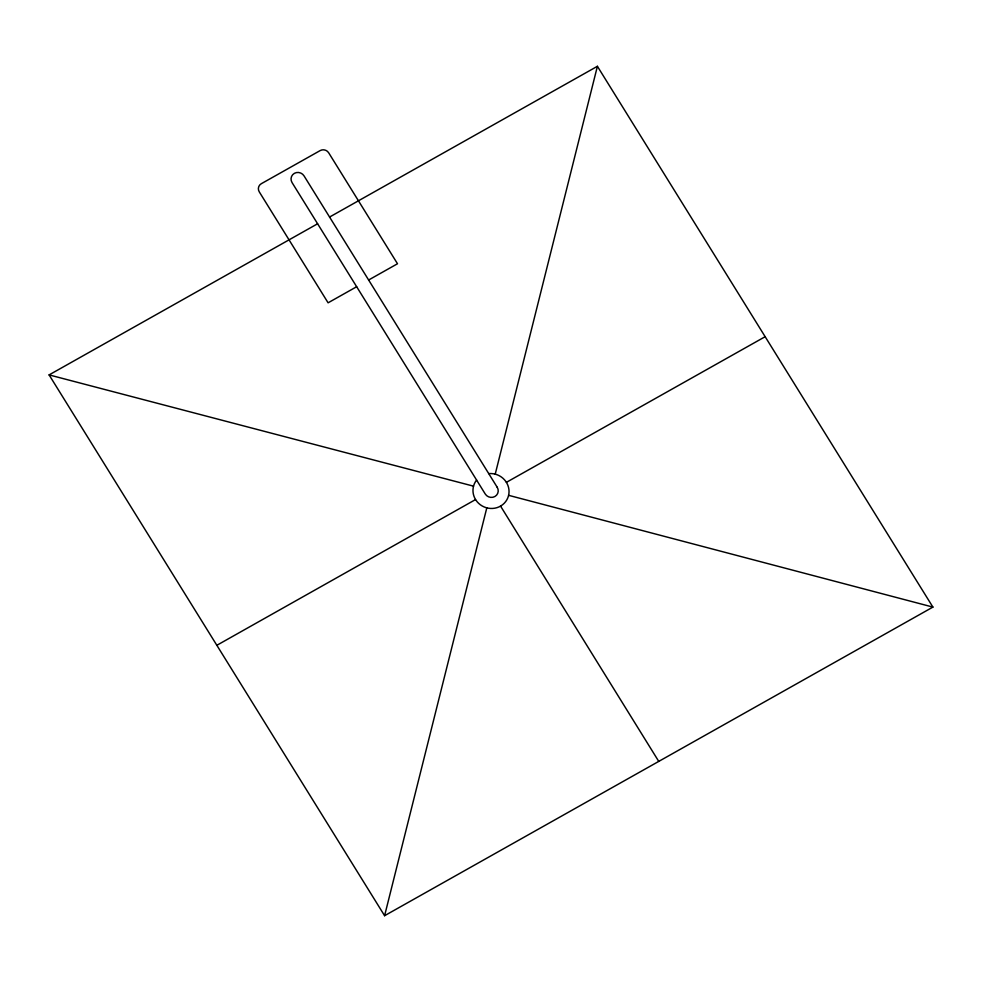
<?xml version="1.0" encoding="UTF-8"?>
<svg xmlns="http://www.w3.org/2000/svg" width="982" height="982" viewBox="0 0 982 982"><rect width="100%" height="100%" fill="white"/><g stroke="black" fill="none" stroke-linecap="round" stroke-linejoin="round"><path stroke-width="1.47" d="M508.602 495.321L932.9 607.097L384.6 915.703L49.1 374.903L317.603 223.773M384.6 915.703L486.802 507.866M495.223 474.146L597.4 66.297L329.571 217.047M473.52 486.164L49.1 374.903M500.55 506.098L658.75 761.394M356.662 286.732L328.098 302.812L259.273 191.871A6.223 5.953 21.9 0 1 261.322 183.695L320.181 150.577A6.223 5.953 21.9 0 1 328.688 152.811L397.501 263.753L368.631 280.005M216.85 645.297L475.558 499.568M506.381 482.346L765.15 336.703M597.4 66.297L932.9 607.097M488.741 473.606A18.142 17.357 21.9 0 1 508.885 493.823A18.142 17.357 21.9 0 1 484.163 506.958A18.142 17.357 21.9 0 1 476.601 480.063M497.199 487.256L304.027 175.864A7.058 6.751 21.9 0 0 294.379 173.335A7.058 6.751 21.9 0 0 292.059 182.591L485.243 493.995A7.058 6.751 21.9 0 0 494.879 496.524A7.058 6.751 21.9 0 0 497.199 487.256"/></g></svg>
